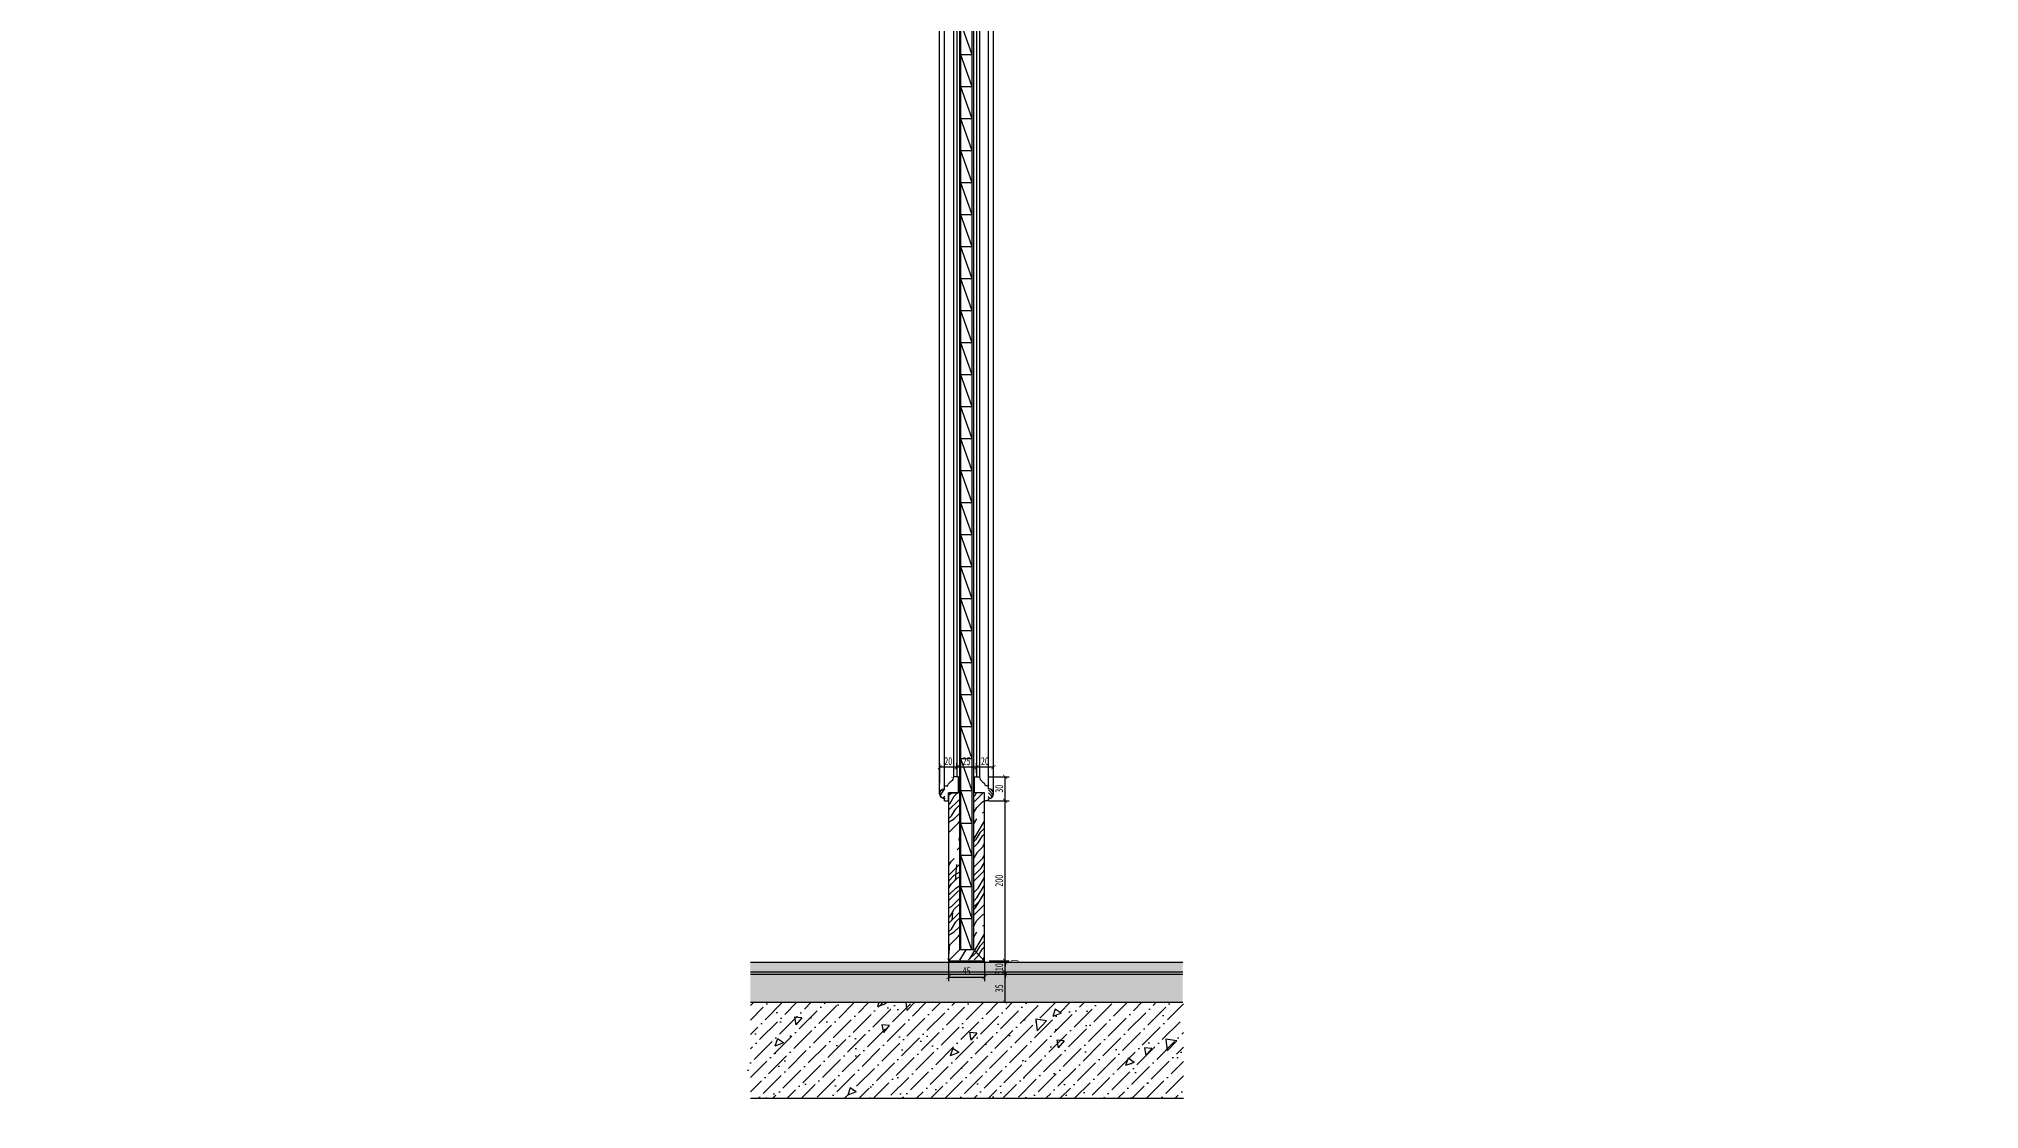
# Model space of a CAD drawing. Header units: millimetres. Extents: x 51249 to 2766742, y -599687 to -1280.
# Drawn here: x 62225 to 64649, y -128418 to -127080 of the extents above; entities that cross this region are included whole.
import ezdxf

# ---------------------------------------------------------------- set-up
doc = ezdxf.new("R2010")
doc.units = ezdxf.units.MM
doc.header["$LTSCALE"] = 10
doc.header["$PDMODE"] = 3
doc.linetypes.add('AUDIT_D_050706142524-0', pattern=[0])
for name, color, linetype in [('D-Detail(节点图层)', 134, 'Continuous'), ('D-节点填充', 250, 'Continuous'), ('D-造型粗线', 4, 'Continuous'), ('D-造型细线', 146, 'Continuous'), ('E-楼板、墙体', 6, 'Continuous'), ('E-立面轮廓线', 4, 'Continuous'), ('IDT-35Heavy', 100, 'Continuous'), ('IDT-HATCH', 250, 'AUDIT_D_050706142524-0'), ('W-尺寸', 5, 'Continuous'), ('填充', 8, 'Continuous')]:
    doc.layers.add(name, color=color, linetype=linetype)
doc.styles.add('DIM', font='SimSun.ttf', dxfattribs={"width": 0.7})
doc.dimstyles.new('25', dxfattribs={"dimscale": 25, "dimtxt": 2, "dimasz": 1, "dimexe": 1, "dimexo": 1, "dimgap": 0.5, "dimtad": 1, "dimdec": 0, "dimzin": 0, "dimdsep": 46, "dimtxsty": 'DIM', "dimblk": 'ARCHTICK', "dimcen": 0, "dimclrd": 5, "dimclre": 5, "dimclrt": 35, "dimadec": 0, "dimazin": 0, "dimtfac": 0.5, "dimtdec": 0, "dimtix": 1, "dimtmove": 2, "dimatfit": 2, "dimldrblk": 'A', "dimfxl": 0, "dimtolj": 1, "dimtzin": 0, "dimlwd": -1, "dimlwe": -1, "dimarcsym": 0})
doc.dimstyles.new('5', dxfattribs={"dimscale": 5, "dimtxt": 2, "dimasz": 1, "dimexe": 1, "dimexo": 1, "dimgap": 0.5, "dimtad": 1, "dimdec": 0, "dimrnd": 5, "dimzin": 0, "dimdsep": 46, "dimtxsty": 'DIM', "dimblk": 'ARCHTICK', "dimcen": 0, "dimclrd": 5, "dimclre": 5, "dimclrt": 35, "dimadec": 0, "dimazin": 0, "dimtfac": 0.5, "dimtdec": 0, "dimtix": 1, "dimtmove": 2, "dimatfit": 2, "dimldrblk": 'A', "dimfxl": 0, "dimtolj": 1, "dimtzin": 0, "dimlwd": -1, "dimlwe": -1, "dimarcsym": 0})

# ---------------------------------------------------------------- blocks, each defined once
blk = doc.blocks.new('mx11')
at = {"layer": 'IDT-HATCH'}
h = blk.add_hatch(dxfattribs=at)
h.set_pattern_fill('木纹02', color=8, scale=25, angle=45, style=0, pattern_type=2)
h.set_pattern_definition([(225, (-100996.08, -23599.03), (35.35534, -35.35534), [10, -15, 5, -20]), (225, (-101019.946, -23624.664), (35.35534, -35.35534), [10, -40]), (225, (-101014.643, -23622.897), (35.35534, -35.35534), [5, -45]), (225, (-100994.313, -23604.335), (35.35534, -35.35534), [2.5, -35, 2.5, -10]), (225, (-101004.92, -23618.477), (35.35534, -35.35534), [10, -15, 2.5, -22.5]), (225, (-100995.197, -23610.52), (35.35534, -35.35534), [7.5, -42.5]), (225, (-101003.15, -23620.245), (35.35534, -35.35534), [15, -35]), (225, (-100991.66, -23610.52), (35.35534, -35.35534), [10, -40]), (225, (-101004.92, -23625.55), (35.35534, -35.35534), [25, -25]), (225, (-100992.546, -23616.71), (35.35534, -35.35534), [5, -15, 10, -20]), (225, (-101016.41, -23642.34), (35.35534, -35.35534), [10, -40]), (225, (-101008.455, -23636.155), (35.35534, -35.35534), [5, -45]), (225, (-101000.5, -23629.97), (35.35534, -35.35534), [5, -45]), (225, (-100981.94, -23613.174), (35.35534, -35.35534), [10, -40]), (225, (-100998.733, -23631.735), (35.35534, -35.35534), [10, -40]), (225, (-100996.965, -23633.503), (35.35534, -35.35534), [10, -10, 10, -20]), (225, (-100988.126, -23628.2), (35.35534, -35.35534), [5, -25, 10, -10]), (225, (-100994.313, -23636.155), (35.35534, -35.35534), [15, -35]), (225, (-100992.546, -23637.923), (35.35534, -35.35534), [10, -40]), (225, (-100977.52, -23624.664), (35.35534, -35.35534), [15, -20, 5, -10]), (225, (-100975.75, -23626.43), (35.35534, -35.35534), [25, -25]), (225, (-100996.08, -23648.53), (35.35534, -35.35534), [5, -45]), (225, (-100984.59, -23638.807), (35.35534, -35.35534), [10, -40]), (225, (-100976.636, -23632.62), (35.35534, -35.35534), [5, -20, 5, -20]), (225, (-100972.216, -23629.97), (35.35534, -35.35534), [5, -15, 10, -20]), (225, (-100978.403, -23637.923), (35.35534, -35.35534), [5, -25, 5, -15]), (225, (-100984.59, -23645.88), (35.35534, -35.35534), [15, -35]), (225, (-100968.68, -23633.503), (35.35534, -35.35534), [10, -40]), (225, (-100985.475, -23652.065), (35.35534, -35.35534), [5, -45]), (225, (-100991.66, -23660.02), (35.35534, -35.35534), [5, -45]), (239.0362, (-101018.178, -23626.432), (-35.3553605, -35.3553154), [5.15, -201.005275]), (239.0362, (-101013.759, -23637.923), (-35.3553605, -35.3553154), [5.15, -201.005275]), (239.0362, (-100989.01, -23655.6), (-35.3553605, -35.3553154), [5.15, -201.005275]), (239.0362, (-100991.662, -23631.735), (-35.3553605, -35.3553154), [5.15, -201.005275]), (239.0362, (-100993.43, -23644.11), (-35.3553605, -35.3553154), [5.15, -201.005275]), (239.0362, (-100999.617, -23644.994), (-35.3553605, -35.3553154), [5.15, -201.005275]), (239.0362, (-100975.752, -23633.503), (-35.3553605, -35.3553154), [5.15, -201.005275]), (239.0362, (-100991.662, -23645.878), (-35.3553605, -35.3553154), [5.15, -201.005275]), (239.0362, (-101011.991, -23639.69), (-35.3553605, -35.3553154), [10.3, -195.855275]), (239.0362, (-101005.804, -23638.807), (-35.3553605, -35.3553154), [10.3, -195.855275]), (239.0362, (-101004.036, -23640.574), (-35.3553605, -35.3553154), [10.3, -195.855275]), (30.9638, (-101004.92, -23618.477), (35.3553154, 35.3553605), [5.15, -10.3, 5.15, -185.555275]), (30.9638, (-100992.546, -23616.71), (35.3553154, 35.3553605), [5.15, -201.005275]), (30.9638, (-100976.636, -23632.619), (35.3553154, 35.3553605), [10.3, -195.855275]), (59.0362, (-101019.946, -23624.664), (35.3553605, 35.3553154), [5.15, -201.005275]), (210.9638, (-101027.017, -23631.735), (-35.3553154, -35.3553605), [5.15, -201.005275]), (210.9638, (-101004.036, -23633.503), (-35.3553154, -35.3553605), [5.15, -201.005275]), (210.9638, (-101004.92, -23646.762), (-35.3553154, -35.3553605), [5.15, -201.005275]), (210.9638, (-100988.126, -23635.271), (-35.3553154, -35.3553605), [5.15, -201.005275]), (210.9638, (-100980.171, -23636.155), (-35.3553154, -35.3553605), [5.15, -201.005275]), (210.9638, (-100981.939, -23641.458), (-35.3553154, -35.3553605), [5.15, -201.005275]), (210.9638, (-100988.126, -23635.271), (-35.3553154, -35.3553605), [5.15, -201.005275]), (210.9638, (-100993.43, -23651.181), (-35.3553154, -35.3553605), [20.6, -185.555275]), (210.9638, (-100996.081, -23606.103), (-35.3553154, -35.3553605), [20.6, -185.555275]), (210.9638, (-100996.965, -23612.29), (-35.3553154, -35.3553605), [20.6, -185.555275]), (210.9638, (-100998.733, -23617.593), (-35.3553154, -35.3553605), [5.15, -10.3, 10.3, -180.405275]), (210.9638, (-100996.081, -23620.245), (-35.3553154, -35.3553605), [10.3, -10.3, 10.3, -175.255275]), (210.9638, (-100989.01, -23620.245), (-35.3553154, -35.3553605), [20.6, -185.555275]), (210.9638, (-100982.823, -23619.361), (-35.3553154, -35.3553605), [20.6, -185.555275]), (210.9638, (-100981.055, -23621.129), (-35.3553154, -35.3553605), [20.6, -185.555275]), (210.9638, (-100995.197, -23656.484), (-35.3553154, -35.3553605), [5.15, -201.005275]), (210.9638, (-100995.197, -23663.555), (-35.3553154, -35.3553605), [10.3, -195.855275]), (210.9638, (-100975.752, -23640.574), (-35.3553154, -35.3553605), [10.3, -195.855275]), (210.9638, (-101003.152, -23606.103), (-35.3553154, -35.3553605), [20.6, -185.555275]), (210.9638, (-100999.617, -23652.065), (-35.3553154, -35.3553605), [15.45, -190.705275]), (210.9638, (-101005.804, -23652.949), (-35.3553154, -35.3553605), [30.9, -175.255275])])
edge = h.paths.add_edge_path()
edge.add_line((0, 12.4), (0, 0))
edge = h.paths.add_edge_path()
edge.add_arc((-9, 9), 4.65, 87.4025, 138.6171, ccw=False)
edge = h.paths.add_edge_path()
edge.add_line((0, 0), (-20, 0))
edge = h.paths.add_edge_path(flags=16)
edge.add_line((-19.4, 8), (-20, 8))
edge = h.paths.add_edge_path()
edge.add_line((-20, 0), (-20, 8))
edge = h.paths.add_edge_path()
edge.add_arc((-19.5, 15.7), 7.68, 266.5985, 316.8556, ccw=False)
edge = h.paths.add_edge_path()
edge.add_arc((-66.5, 59.7), 72, 316.8556, 318.6171, ccw=False)
edge = h.paths.add_edge_path()
edge.add_line((10, 12.4), (0, 12.4))
edge = h.paths.add_edge_path()
edge.add_arc((1.2, 17.4), 6.25, 0, 180, ccw=False)
edge = h.paths.add_edge_path()
edge.add_line((-5, 17.4), (-8.8, 17.4))
edge = h.paths.add_edge_path()
edge.add_line((-8.8, 17.4), (-8.8, 13.6))
edge = h.paths.add_edge_path()
edge.add_line((10, 17.4), (10, 12.4))
edge = h.paths.add_edge_path()
edge.add_line((10, 17.4), (7.5, 17.4))
at = {"layer": 'IDT-35Heavy', "color": 4}
for p, q in [((-20, 0), (-20, 6.4)), ((0, 0), (-20, 0)), ((-5, 17.6), (-8.8, 17.6)), ((-8.8, 17.6), (-8.8, 13.6)), ((0, 12.6), (0, 0)), ((10, 12.6), (0, 12.6)), ((10, 17.6), (7.5, 17.6)), ((10, 17.6), (10, 12.6))]:
    blk.add_line(p, q, dxfattribs=at)
for centre, radius, start, end in [((-20.3, 14.7), 8.29, 272.2828, 320.4186), ((-95.1, 67.5), 99.8, 324.4029, 325.8996), ((-8.3, 8.5), 5.15, 94.9244, 143.5571), ((1.2, 17.4), 6.26, 2.3383, 177.6617)]:
    blk.add_arc(centre, radius, start, end, dxfattribs=at)
blk = doc.blocks.new('_ArchTick')
at = {"color": 0, "linetype": 'ByBlock', "const_width": 0.15}
blk.add_lwpolyline([(-0.5, -0.5), (0.5, 0.5)], dxfattribs=at)
blk = doc.blocks.new('*D105')
at = {"layer": 'Defpoints', "color": 0, "ltscale": 0.15}
for p in [(63383.9, -128249.3), (63432, -128249.3), (63383.9, -128284.3)]:
    blk.add_point(p, dxfattribs=at)
at = {"layer": 'W-尺寸', "color": 5, "ltscale": 0.15}
for p, q in [((63412, -128249.3), (63437, -128249.3)), ((63432, -128284.3), (63432, -128249.3)), ((63412, -128284.3), (63437, -128284.3))]:
    blk.add_line(p, q, dxfattribs=at)
at = {"layer": 'W-尺寸', "color": 5, "ltscale": 0.15, "xscale": 5, "yscale": 5, "zscale": 5}
for p, rotation in [((63432, -128249.3), 90), ((63432, -128284.3), 270)]:
    blk.add_blockref('_ArchTick', p, dxfattribs=dict(at, rotation=rotation))
at = {"layer": 'W-尺寸', "color": 35, "ltscale": 0.15, "insert": (63424.5, -128266.8), "char_height": 10, "attachment_point": 5, "rotation": 90, "style": 'DIM'}
blk.add_mtext('\\A1;35', dxfattribs=at)
blk = doc.blocks.new('A')
for p, q in [((-1.435, 1.148), (-1.09, 1.437)), ((-1.435, 1.148), (-0.369, 0)), ((-1.09, 1.437), (0, 0)), ((-0.369, 0), (-2.127, 0)), ((-1.435, -1.148), (-0.369, 0)), ((-1.09, -1.437), (0, 0)), ((-1.435, -1.148), (-1.09, -1.437))]:
    blk.add_line(p, q)
for points in [[(-1.435, 1.148), (-1.09, 1.437), (-0.369, 0), (0, 0)], [(-1.435, -1.148), (-1.09, -1.437), (-0.369, 0), (0, 0)]]:
    blk.add_solid(points)
blk = doc.blocks.new('*D106')
at = {"layer": 'Defpoints', "color": 0, "ltscale": 0.15}
for p in [(63383.9, -128249.3), (63412.5, -128246.3), (63432, -128246.3)]:
    blk.add_point(p, dxfattribs=at)
at = {"layer": 'W-尺寸', "color": 5, "ltscale": 0.15}
for p, q in [((63412, -128249.3), (63437, -128249.3)), ((63417.5, -128246.3), (63437, -128246.3)), ((63432, -128246.3), (63432, -128241.3)), ((63432, -128249.3), (63432, -128246.3)), ((63432, -128249.3), (63432, -128254.3))]:
    blk.add_line(p, q, dxfattribs=at)
at = {"layer": 'W-尺寸', "color": 5, "ltscale": 0.15, "xscale": 5, "yscale": 5, "zscale": 5}
for p, rotation in [((63432, -128246.3), 270), ((63432, -128249.3), 90)]:
    blk.add_blockref('_ArchTick', p, dxfattribs=dict(at, rotation=rotation))
at = {"layer": 'W-尺寸', "color": 35, "ltscale": 0.15, "insert": (63424.5, -128247.8), "char_height": 10, "attachment_point": 5, "rotation": 90, "style": 'DIM'}
blk.add_mtext('\\A1;5', dxfattribs=at)
blk = doc.blocks.new('*D107')
at = {"layer": 'Defpoints', "color": 0, "ltscale": 0.15}
for p in [(63398.1, -128234.3), (63412.5, -128246.3), (63432, -128234.3)]:
    blk.add_point(p, dxfattribs=at)
at = {"layer": 'W-尺寸', "color": 5, "ltscale": 0.15}
for p, q in [((63432, -128234.3), (63432, -128229.3)), ((63412, -128234.3), (63437, -128234.3)), ((63417.5, -128246.3), (63437, -128246.3)), ((63432, -128246.3), (63432, -128234.3)), ((63432, -128246.3), (63432, -128251.3))]:
    blk.add_line(p, q, dxfattribs=at)
at = {"layer": 'W-尺寸', "color": 5, "ltscale": 0.15, "xscale": 5, "yscale": 5, "zscale": 5}
for p, rotation in [((63432, -128234.3), 270), ((63432, -128246.3), 90)]:
    blk.add_blockref('_ArchTick', p, dxfattribs=dict(at, rotation=rotation))
at = {"layer": 'W-尺寸', "color": 35, "ltscale": 0.15, "insert": (63424.5, -128240.3), "char_height": 10, "attachment_point": 5, "rotation": 90, "style": 'DIM'}
blk.add_mtext('\\A1;10', dxfattribs=at)
blk = doc.blocks.new('*D108')
at = {"layer": 'Defpoints', "color": 0, "ltscale": 0.15}
for p in [(63401.1, -128232.3), (63432, -128232.3), (63398.1, -128234.3)]:
    blk.add_point(p, dxfattribs=at)
at = {"layer": 'W-尺寸', "color": 5, "ltscale": 0.15}
for p, q in [((63412, -128232.3), (63437, -128232.3)), ((63432, -128232.3), (63432, -128227.3)), ((63432, -128234.3), (63432, -128232.3)), ((63412, -128234.3), (63437, -128234.3)), ((63432, -128234.3), (63432, -128239.3))]:
    blk.add_line(p, q, dxfattribs=at)
at = {"layer": 'W-尺寸', "color": 5, "ltscale": 0.15, "xscale": 5, "yscale": 5, "zscale": 5}
for p, rotation in [((63432, -128232.3), 270), ((63432, -128234.3), 90)]:
    blk.add_blockref('_ArchTick', p, dxfattribs=dict(at, rotation=rotation))
at = {"layer": 'W-尺寸', "color": 35, "ltscale": 0.15, "insert": (63443.8, -128233.3), "char_height": 10, "attachment_point": 5, "rotation": 90, "style": 'DIM'}
blk.add_mtext('\\A1;0', dxfattribs=at)
blk = doc.blocks.new('*D109')
at = {"layer": 'Defpoints', "color": 0, "ltscale": 0.15}
for p in [(63406.3, -128032.3), (63432, -128032.3), (63401.1, -128232.3)]:
    blk.add_point(p, dxfattribs=at)
at = {"layer": 'W-尺寸', "color": 5, "ltscale": 0.15}
for p, q in [((63412, -128032.3), (63437, -128032.3)), ((63432, -128232.3), (63432, -128032.3)), ((63412, -128232.3), (63437, -128232.3))]:
    blk.add_line(p, q, dxfattribs=at)
at = {"layer": 'W-尺寸', "color": 5, "ltscale": 0.15, "xscale": 5, "yscale": 5, "zscale": 5}
for p, rotation in [((63432, -128032.3), 90), ((63432, -128232.3), 270)]:
    blk.add_blockref('_ArchTick', p, dxfattribs=dict(at, rotation=rotation))
at = {"layer": 'W-尺寸', "color": 35, "ltscale": 0.15, "insert": (63424.5, -128132.3), "char_height": 10, "attachment_point": 5, "rotation": 90, "style": 'DIM'}
blk.add_mtext('\\A1;200', dxfattribs=at)
blk = doc.blocks.new('*D110')
at = {"layer": 'Defpoints', "color": 0, "ltscale": 0.15}
for p in [(63396.9, -128002.3), (63432, -128002.3), (63406.3, -128032.3)]:
    blk.add_point(p, dxfattribs=at)
at = {"layer": 'W-尺寸', "color": 5, "ltscale": 0.15}
for p, q in [((63412, -128002.3), (63437, -128002.3)), ((63432, -128032.3), (63432, -128002.3)), ((63412, -128032.3), (63437, -128032.3))]:
    blk.add_line(p, q, dxfattribs=at)
at = {"layer": 'W-尺寸', "color": 5, "ltscale": 0.15, "xscale": 5, "yscale": 5, "zscale": 5}
for p, rotation in [((63432, -128002.3), 90), ((63432, -128032.3), 270)]:
    blk.add_blockref('_ArchTick', p, dxfattribs=dict(at, rotation=rotation))
at = {"layer": 'W-尺寸', "color": 35, "ltscale": 0.15, "insert": (63424.5, -128017.3), "char_height": 10, "attachment_point": 5, "rotation": 90, "style": 'DIM'}
blk.add_mtext('\\A1;30', dxfattribs=at)
blk = doc.blocks.new('*D111')
at = {"layer": 'Defpoints', "color": 0, "ltscale": 0.15}
for p in [(63361.3, -128205.5), (63406.3, -128205.5), (63406.3, -128252.7)]:
    blk.add_point(p, dxfattribs=at)
at = {"layer": 'W-尺寸', "color": 5, "ltscale": 0.15}
for p, q in [((63361.3, -128232.7), (63361.3, -128257.7)), ((63361.3, -128252.7), (63406.3, -128252.7)), ((63406.3, -128232.7), (63406.3, -128257.7))]:
    blk.add_line(p, q, dxfattribs=at)
at = {"layer": 'W-尺寸', "color": 5, "ltscale": 0.15, "xscale": 5, "yscale": 5, "zscale": 5, "rotation": 180}
blk.add_blockref('_ArchTick', (63361.3, -128252.7), dxfattribs=at)
at = {"layer": 'W-尺寸', "color": 5, "ltscale": 0.15, "xscale": 5, "yscale": 5, "zscale": 5}
blk.add_blockref('_ArchTick', (63406.3, -128252.7), dxfattribs=at)
at = {"layer": 'W-尺寸', "color": 35, "ltscale": 0.15, "insert": (63383.8, -128245.2), "char_height": 10, "attachment_point": 5, "style": 'DIM'}
blk.add_mtext('\\A1;45', dxfattribs=at)
blk = doc.blocks.new('*D112')
at = {"layer": 'Defpoints', "color": 0, "ltscale": 0.15}
for p in [(63396.1, -127990.4), (63396.1, -128002.3), (63417.3, -128023.6)]:
    blk.add_point(p, dxfattribs=at)
at = {"layer": 'W-尺寸', "color": 5, "ltscale": 0.15}
for p, q in [((63396.1, -127997.3), (63396.1, -127985.4)), ((63417.3, -128010.4), (63417.3, -127985.4)), ((63417.3, -127990.4), (63396.1, -127990.4))]:
    blk.add_line(p, q, dxfattribs=at)
at = {"layer": 'W-尺寸', "color": 5, "ltscale": 0.15, "xscale": 5, "yscale": 5, "zscale": 5, "rotation": 180}
blk.add_blockref('_ArchTick', (63396.1, -127990.4), dxfattribs=at)
at = {"layer": 'W-尺寸', "color": 5, "ltscale": 0.15, "xscale": 5, "yscale": 5, "zscale": 5}
blk.add_blockref('_ArchTick', (63417.3, -127990.4), dxfattribs=at)
at = {"layer": 'W-尺寸', "color": 35, "ltscale": 0.15, "insert": (63406.7, -127982.9), "char_height": 10, "attachment_point": 5, "style": 'DIM'}
blk.add_mtext('\\A1;20', dxfattribs=at)
blk = doc.blocks.new('*D113')
at = {"layer": 'Defpoints', "color": 0, "ltscale": 0.15}
for p in [(63371.5, -127990.4), (63371.5, -127998.4), (63396.1, -128002.3)]:
    blk.add_point(p, dxfattribs=at)
at = {"layer": 'W-尺寸', "color": 5, "ltscale": 0.15}
for p, q in [((63371.5, -127993.4), (63371.5, -127985.4)), ((63396.1, -127997.3), (63396.1, -127985.4)), ((63396.1, -127990.4), (63371.5, -127990.4))]:
    blk.add_line(p, q, dxfattribs=at)
at = {"layer": 'W-尺寸', "color": 5, "ltscale": 0.15, "xscale": 5, "yscale": 5, "zscale": 5, "rotation": 180}
blk.add_blockref('_ArchTick', (63371.5, -127990.4), dxfattribs=at)
at = {"layer": 'W-尺寸', "color": 5, "ltscale": 0.15, "xscale": 5, "yscale": 5, "zscale": 5}
blk.add_blockref('_ArchTick', (63396.1, -127990.4), dxfattribs=at)
at = {"layer": 'W-尺寸', "color": 35, "ltscale": 0.15, "insert": (63383.8, -127982.9), "char_height": 10, "attachment_point": 5, "style": 'DIM'}
blk.add_mtext('\\A1;25', dxfattribs=at)
blk = doc.blocks.new('*D114')
at = {"layer": 'Defpoints', "color": 0, "ltscale": 0.15}
for p in [(63350.3, -127990.4), (63371.5, -127998.4), (63350.3, -128023.6)]:
    blk.add_point(p, dxfattribs=at)
at = {"layer": 'W-尺寸', "color": 5, "ltscale": 0.15}
for p, q in [((63350.3, -128010.4), (63350.3, -127985.4)), ((63371.5, -127993.4), (63371.5, -127985.4)), ((63371.5, -127990.4), (63350.3, -127990.4))]:
    blk.add_line(p, q, dxfattribs=at)
at = {"layer": 'W-尺寸', "color": 5, "ltscale": 0.15, "xscale": 5, "yscale": 5, "zscale": 5, "rotation": 180}
blk.add_blockref('_ArchTick', (63350.3, -127990.4), dxfattribs=at)
at = {"layer": 'W-尺寸', "color": 5, "ltscale": 0.15, "xscale": 5, "yscale": 5, "zscale": 5}
blk.add_blockref('_ArchTick', (63371.5, -127990.4), dxfattribs=at)
at = {"layer": 'W-尺寸', "color": 35, "ltscale": 0.15, "insert": (63360.9, -127982.9), "char_height": 10, "attachment_point": 5, "style": 'DIM'}
blk.add_mtext('\\A1;20', dxfattribs=at)
blk = doc.blocks.new('*D1063')
at = {"layer": 'D-Detail(节点图层)', "color": 5, "ltscale": 0.15}
for p, q in [((2766617, -121582.1), (2766742, -121582.1)), ((2766717, -121582.1), (2766717, -599673.1)), ((2766698.3, -599673.1), (2766742, -599673.1))]:
    blk.add_line(p, q, dxfattribs=at)
at = {"layer": 'Defpoints', "color": 0, "ltscale": 0.15}
for p in [(55453.8, -121582.1), (2766673.3, -599673.1), (2766717, -599673.1)]:
    blk.add_point(p, dxfattribs=at)
at = {"layer": 'D-Detail(节点图层)', "color": 5, "ltscale": 0.15, "xscale": 25, "yscale": 25, "zscale": 25}
for p, rotation in [((2766717, -121582.1), 90), ((2766717, -599673.1), 270)]:
    blk.add_blockref('_ArchTick', p, dxfattribs=dict(at, rotation=rotation))
at = {"layer": 'D-Detail(节点图层)', "color": 35, "ltscale": 0.15, "insert": (2766679.5, -360627.6), "char_height": 50, "attachment_point": 5, "rotation": 90, "style": 'DIM'}
blk.add_mtext('\\A1;478091', dxfattribs=at)

msp = doc.modelspace()

# ---------------------------------------------------------------- hatches: boundary and pattern name
at = {"layer": 'D-节点填充', "ltscale": 0.15}
h = msp.add_hatch(dxfattribs=at)
h.set_pattern_fill('PANEL', color=256, scale=100, angle=-45, style=0, pattern_type=2)
h.set_pattern_definition([(85, (63361.27, -128231.66), (99.62, -8.716), [20, -30, 10, -40]), (45, (63412.54, -128183.93), (70.71, -70.71), [20, -80]), (45, (63409, -128194.53), (70.71, -70.71), [10, -90]), (45, (63371.88, -128235.19), (70.71, -70.71), [5, -70, 5, -20]), (45, (63400.17, -128213.98), (70.71, -70.71), [20, -30, 5, -45]), (45, (63384.26, -128233.43), (70.71, -70.71), [15, -85]), (45, (63403.7, -128217.52), (70.71, -70.71), [30, -70]), (45, (63384.26, -128240.5), (70.71, -70.71), [20, -80]), (45, (63414.31, -128213.98), (70.71, -70.71), [50, -50]), (45, (63396.63, -128238.73), (70.71, -70.71), [10, -30, 20, -40]), (45, (63447.9, -128191), (70.71, -70.71), [20, -80]), (45, (63435.52, -128206.91), (70.71, -70.71), [10, -90]), (45, (63423.15, -128222.82), (70.71, -70.71), [10, -90]), (45, (63389.56, -128259.94), (70.71, -70.71), [20, -80]), (45, (63426.68, -128226.35), (70.71, -70.71), [20, -80]), (45, (63430.22, -128229.89), (70.71, -70.71), [20, -20, 20, -40]), (45, (63419.61, -128247.57), (70.71, -70.71), [10, -50, 20, -20]), (45, (63435.52, -128235.19), (70.71, -70.71), [30, -70]), (45, (63439.06, -128238.73), (70.71, -70.71), [20, -80]), (45, (63412.54, -128268.78), (70.71, -70.71), [30, -40, 10, -20]), (45, (63416.08, -128272.32), (70.71, -70.71), [50, -50]), (45, (63460.27, -128231.66), (70.71, -70.71), [10, -90]), (45, (63440.82, -128254.64), (70.71, -70.71), [20, -80]), (45, (63428.45, -128270.55), (70.71, -70.71), [10, -40, 10, -40]), (45, (63423.15, -128279.39), (70.71, -70.71), [10, -30, 20, -40]), (45, (63439.06, -128267.01), (70.71, -70.71), [10, -50, 10, -30]), (45, (63454.97, -128254.64), (70.71, -70.71), [30, -70]), (45, (63430.22, -128286.46), (70.71, -70.71), [20, -80]), (45, (63467.34, -128252.87), (70.71, -70.71), [10, -90]), (45, (63483.25, -128240.5), (70.71, -70.71), [10, -90]), (30.964, (63416.076, -128187.463), (70.7107, 70.7107), [10.3, -402.01]), (30.964, (63439.057, -128196.302), (70.7107, 70.7107), [10.3, -402.01]), (30.964, (63474.412, -128245.8), (70.7107, 70.7107), [10.3, -402.01]), (30.964, (63426.682, -128240.496), (70.7107, 70.7107), [10.3, -402.01]), (30.964, (63451.43, -128236.96), (70.7107, 70.7107), [10.3, -402.01]), (30.964, (63453.199, -128224.587), (70.7107, 70.7107), [10.3, -402.01]), (30.964, (63430.218, -128272.316), (70.7107, 70.7107), [10.3, -402.01]), (30.964, (63454.966, -128240.496), (70.7107, 70.7107), [10.3, -402.01]), (30.964, (63442.592, -128199.838), (70.7107, 70.7107), [20.6, -391.71]), (30.964, (63440.824, -128212.212), (70.7107, 70.7107), [20.6, -391.71]), (30.964, (63444.36, -128215.748), (70.7107, 70.7107), [20.6, -391.71]), (239.036, (63400.166, -128213.98), (-70.7107, -70.7107), [10.3, -20.6, 10.3, -371.1106]), (239.036, (63396.63, -128238.729), (-70.7107, -70.7107), [10.3, -402.01]), (239.036, (63428.45, -128270.549), (-70.7107, -70.7107), [20.6, -391.71]), (210.964, (63412.54, -128183.928), (-70.7107, -70.7107), [10.3, -402.01]), (59.036, (63426.682, -128169.786), (70.7107, 70.7107), [10.3, -402.01]), (59.036, (63430.218, -128215.748), (70.7107, 70.7107), [10.3, -402.01]), (59.036, (63456.734, -128213.98), (70.7107, 70.7107), [10.3, -402.01]), (59.036, (63433.753, -128247.568), (70.7107, 70.7107), [10.3, -402.01]), (59.036, (63435.52, -128263.477), (70.7107, 70.7107), [10.3, -402.01]), (59.036, (63446.128, -128259.942), (70.7107, 70.7107), [10.3, -402.01]), (59.036, (63433.753, -128247.568), (70.7107, 70.7107), [10.3, -402.01]), (59.036, (63465.573, -128236.96), (70.7107, 70.7107), [41.2, -371.11]), (59.036, (63375.417, -128231.658), (70.7107, 70.7107), [41.2, -371.11]), (59.036, (63387.791, -128229.89), (70.7107, 70.7107), [41.2, -371.11]), (59.036, (63398.398, -128226.354), (70.7107, 70.7107), [10.3, -20.6, 20.6, -360.8106]), (59.036, (63403.701, -128231.658), (70.7107, 70.7107), [20.6, -20.6, 20.6, -350.5106]), (59.036, (63403.701, -128245.8), (70.7107, 70.7107), [41.2, -371.11]), (59.036, (63401.933, -128258.174), (70.7107, 70.7107), [41.2, -371.11]), (59.036, (63405.47, -128261.71), (70.7107, 70.7107), [41.2, -371.11]), (59.036, (63476.18, -128233.425), (70.7107, 70.7107), [10.3, -402.01]), (59.036, (63490.322, -128233.425), (70.7107, 70.7107), [20.6, -391.71]), (59.036, (63444.36, -128272.316), (70.7107, 70.7107), [20.6, -391.71]), (59.036, (63375.417, -128217.515), (70.7107, 70.7107), [41.2, -371.11]), (59.036, (63467.34, -128224.587), (70.7107, 70.7107), [30.9, -381.41]), (59.036, (63469.109, -128212.212), (70.7107, 70.7107), [61.8, -350.51])])
h.paths.add_polyline_path([(63406.3, -128022.3), (63406.3, -128231.3), (63405.3, -128231.3), (63392.8, -128218.8), (63392.8, -128022.3)])
h.paths.add_polyline_path([(63392.8, -128218.8), (63405.3, -128231.3), (63376.5, -128231.3), (63376.5, -128231.7), (63361.3, -128231.3), (63374.8, -128218.8), (63376.8, -128218.8), (63376.8, -128218.8), (63376.8, -128218.8)])
h.paths.add_polyline_path([(63374.8, -128022.5), (63374.8, -128218.8), (63361.3, -128231.3), (63361.3, -128122.3), (63361.3, -128122.3), (63361.3, -128079.8), (63361.3, -128022.3)])
h = msp.add_hatch(dxfattribs=at)
h.set_pattern_fill('PANEL', color=256, scale=100, angle=-45, style=0, pattern_type=2)
h.set_pattern_definition([(85, (63361.27, -128231.66), (99.62, -8.72), [20, -30, 10, -40]), (45, (63412.54, -128183.93), (70.71, -70.71), [20, -80]), (45, (63409, -128194.53), (70.71, -70.71), [10, -90]), (45, (63371.88, -128235.19), (70.71, -70.71), [5, -70, 5, -20]), (45, (63400.17, -128213.98), (70.71, -70.71), [20, -30, 5, -45]), (45, (63384.26, -128233.43), (70.71, -70.71), [15, -85]), (45, (63403.7, -128217.52), (70.71, -70.71), [30, -70]), (45, (63384.26, -128240.5), (70.71, -70.71), [20, -80]), (45, (63414.31, -128213.98), (70.71, -70.71), [50, -50]), (45, (63396.63, -128238.73), (70.71, -70.71), [10, -30, 20, -40]), (45, (63447.9, -128191), (70.71, -70.71), [20, -80]), (45, (63435.52, -128206.91), (70.71, -70.71), [10, -90]), (45, (63423.15, -128222.82), (70.71, -70.71), [10, -90]), (45, (63389.56, -128259.94), (70.71, -70.71), [20, -80]), (45, (63426.68, -128226.35), (70.71, -70.71), [20, -80]), (45, (63430.22, -128229.89), (70.71, -70.71), [20, -20, 20, -40]), (45, (63419.61, -128247.57), (70.71, -70.71), [10, -50, 20, -20]), (45, (63435.52, -128235.19), (70.71, -70.71), [30, -70]), (45, (63439.06, -128238.73), (70.71, -70.71), [20, -80]), (45, (63412.54, -128268.78), (70.71, -70.71), [30, -40, 10, -20]), (45, (63416.08, -128272.32), (70.71, -70.71), [50, -50]), (45, (63460.27, -128231.66), (70.71, -70.71), [10, -90]), (45, (63440.82, -128254.64), (70.71, -70.71), [20, -80]), (45, (63428.45, -128270.55), (70.71, -70.71), [10, -40, 10, -40]), (45, (63423.15, -128279.39), (70.71, -70.71), [10, -30, 20, -40]), (45, (63439.06, -128267.01), (70.71, -70.71), [10, -50, 10, -30]), (45, (63454.97, -128254.64), (70.71, -70.71), [30, -70]), (45, (63430.22, -128286.46), (70.71, -70.71), [20, -80]), (45, (63467.34, -128252.87), (70.71, -70.71), [10, -90]), (45, (63483.25, -128240.5), (70.71, -70.71), [10, -90]), (30.964, (63416.076, -128187.463), (70.711, 70.711), [10.3, -402.01]), (30.964, (63439.057, -128196.302), (70.7107, 70.7107), [10.3, -402.01]), (30.964, (63474.412, -128245.8), (70.7107, 70.7107), [10.3, -402.01]), (30.964, (63426.682, -128240.496), (70.7107, 70.7107), [10.3, -402.01]), (30.964, (63451.43, -128236.96), (70.7107, 70.7107), [10.3, -402.01]), (30.964, (63453.199, -128224.587), (70.7107, 70.7107), [10.3, -402.01]), (30.964, (63430.218, -128272.316), (70.7107, 70.7107), [10.3, -402.01]), (30.964, (63454.966, -128240.496), (70.7107, 70.7107), [10.3, -402.01]), (30.964, (63442.592, -128199.838), (70.7107, 70.7107), [20.6, -391.71]), (30.964, (63440.824, -128212.212), (70.7107, 70.7107), [20.6, -391.71]), (30.964, (63444.36, -128215.748), (70.7107, 70.7107), [20.6, -391.71]), (239.036, (63400.166, -128213.98), (-70.7107, -70.7107), [10.3, -20.6, 10.3, -371.111]), (239.036, (63396.63, -128238.729), (-70.7107, -70.7107), [10.3, -402.01]), (239.036, (63428.45, -128270.549), (-70.7107, -70.7107), [20.6, -391.71]), (210.964, (63412.54, -128183.928), (-70.711, -70.711), [10.3, -402.01]), (59.036, (63426.682, -128169.786), (70.711, 70.711), [10.3, -402.01]), (59.036, (63430.218, -128215.748), (70.7107, 70.7107), [10.3, -402.01]), (59.036, (63456.734, -128213.98), (70.7107, 70.7107), [10.3, -402.01]), (59.036, (63433.753, -128247.568), (70.7107, 70.7107), [10.3, -402.01]), (59.036, (63435.52, -128263.477), (70.7107, 70.7107), [10.3, -402.01]), (59.036, (63446.128, -128259.942), (70.7107, 70.7107), [10.3, -402.01]), (59.036, (63433.753, -128247.568), (70.7107, 70.7107), [10.3, -402.01]), (59.036, (63465.573, -128236.96), (70.7107, 70.7107), [41.2, -371.11]), (59.036, (63375.417, -128231.658), (70.7107, 70.7107), [41.2, -371.11]), (59.036, (63387.791, -128229.89), (70.7107, 70.7107), [41.2, -371.11]), (59.036, (63398.398, -128226.354), (70.7107, 70.7107), [10.3, -20.6, 20.6, -360.811]), (59.036, (63403.701, -128231.658), (70.7107, 70.7107), [20.6, -20.6, 20.6, -350.511]), (59.036, (63403.701, -128245.8), (70.7107, 70.7107), [41.2, -371.11]), (59.036, (63401.933, -128258.174), (70.7107, 70.7107), [41.2, -371.11]), (59.036, (63405.47, -128261.71), (70.7107, 70.7107), [41.2, -371.11]), (59.036, (63476.18, -128233.425), (70.7107, 70.7107), [10.3, -402.01]), (59.036, (63490.322, -128233.425), (70.7107, 70.7107), [20.6, -391.71]), (59.036, (63444.36, -128272.316), (70.7107, 70.7107), [20.6, -391.71]), (59.036, (63375.417, -128217.515), (70.7107, 70.7107), [41.2, -371.11]), (59.036, (63467.34, -128224.587), (70.7107, 70.7107), [30.9, -381.41]), (59.036, (63469.109, -128212.212), (70.7107, 70.7107), [61.8, -350.51])])
h.paths.add_polyline_path([(63361.3, -128231.3), (63361.3, -128122.3), (63361.3, -128122.3)])
h.paths.add_polyline_path([(63374.8, -128218.8), (63374.8, -128125.8), (63374.8, -128125.8), (63374.8, -128218.8)])
at = {"layer": 'D-节点填充'}
h = msp.add_hatch(dxfattribs=at)
h.set_pattern_fill('AR-CONC', color=256, scale=0.6, style=0)
h.set_pattern_definition([(230, (63463.415, -128103.31), (-109.31, 9.563), [11.43, -125.73]), (175, (63463.41, -128103.31), (21.146, -114.634), [9.144, -100.584]), (280.45, (63454.31, -128102.52), (-88.166, -105.07), [9.714, -106.854]), (226.184, (63463.41, -128133.8), (-162.647, 25.225), [17.145, -188.595]), (276.636, (63449.86, -128131.69), (-142.44, -148.455), [14.57, -160.28]), (171.184, (63463.41, -128133.8), (-142.44, -148.455), [13.716, -150.876]), (201, (63448.175, -128126.17), (-90.969, 61.36), [11.43, -125.73]), (146, (63448.17, -128126.17), (-37.08, -110.513), [9.144, -100.584]), (251.451, (63440.59, -128121.06), (-128.05, -49.154), [9.714, -106.854]), (217.5, (63463.415, -128103.314), (-1.853, -50.733), [0, -99.365, 0, -102.108, 0, -100.965]), (187.5, (63463.415, -128103.314), (-40.092, -60.1083), [0, -58.217, 0, -97.079, 0, -38.481]), (147.5, (63497.4, -128103.314), (-81.3544, 3.4372), [0, -38.1, 0, -118.872, 0, -157.734]), (137.5, (63512.64, -128103.314), (-88.878, -15.256), [0, -49.53, 0, -78.943, 0, -112.014])])
h.paths.add_polyline_path([(63110.1, -128284.3), (63110.1, -128404.3), (63654.8, -128404.3), (63654.8, -128284.3)])
h = msp.add_hatch(dxfattribs=at)
h.set_pattern_fill('ANSI36', color=256, scale=8, style=0)
h.set_pattern_definition([(225, (379946.372, -250518.566), (-6.7351921, -24.69570433), [31.75, -6.35, 0, -6.35])])
h.paths.add_polyline_path([(63113.8, -128284.3), (63113.8, -128404.3), (63654.8, -128404.3), (63654.8, -128284.3)])
at = {"layer": 'W-尺寸', "ltscale": 0.15}
h = msp.add_hatch(dxfattribs=at)
h.set_pattern_fill('木纹02', color=250, scale=6, style=0)
h.set_pattern_definition([(0, (0, 0), (0, 24), [4.8, -7.2, 2.4, -9.6]), (0, (16.8, 0.6), (0, 24), [4.8, -19.2]), (0, (14.4, 1.8), (0, 24), [2.4, -21.6]), (0, (1.2, 2.4), (0, 24), [1.2, -16.8, 1.2, -4.8]), (0, (9.6, 3.6), (0, 24), [4.8, -7.2, 1.2, -10.8]), (0, (3.6, 4.2), (0, 24), [3.6, -20.4]), (0, (9.6, 4.8), (0, 24), [7.2, -16.8]), (0, (2.4, 5.4), (0, 24), [4.8, -19.2]), (0, (12, 6), (0, 24), [12, -12]), (0, (4.8, 7.2), (0, 24), [2.4, -7.2, 4.8, -9.6]), (0, (21.6, 7.8), (0, 24), [4.8, -19.2]), (0, (16.8, 8.4), (0, 24), [2.4, -21.6]), (0, (12, 9), (0, 24), [2.4, -21.6]), (0, (0, 9.6), (0, 24), [4.8, -19.2]), (0, (12, 10.2), (0, 24), [4.8, -19.2]), (0, (12, 11.4), (0, 24), [4.8, -4.8, 4.8, -9.6]), (0, (7.2, 12.6), (0, 24), [2.4, -12, 4.8, -4.8]), (0, (12, 13.2), (0, 24), [7.2, -16.8]), (0, (12, 14.4), (0, 24), [4.8, -19.2]), (0, (2.4, 15), (0, 24), [7.2, -9.6, 2.4, -4.8]), (0, (2.4, 16.2), (0, 24), [12, -12]), (0, (16.8, 16.8), (0, 24), [2.4, -21.6]), (0, (9.6, 17.4), (0, 24), [4.8, -19.2]), (0, (4.8, 18), (0, 24), [2.4, -9.6, 2.4, -9.6]), (0, (2.4, 18.6), (0, 24), [2.4, -7.2, 4.8, -9.6]), (0, (7.2, 19.2), (0, 24), [2.4, -12, 2.4, -7.2]), (0, (12, 19.8), (0, 24), [7.2, -16.8]), (0, (2.4, 21), (0, 24), [4.8, -19.2]), (0, (14.4, 21.6), (0, 24), [2.4, -21.6]), (0, (19.2, 22.2), (0, 24), [2.4, -21.6]), (14.0362435, (16.8, 1.8), (24, -9e-10), [2.472, -96.4825326]), (14.0362435, (19.2, 7.2), (24, -9e-10), [2.472, -96.4825326]), (14.0362435, (16.8, 21.6), (24, -9e-10), [2.472, -96.4825326]), (14.0362435, (9.6, 12.6), (24, -9e-10), [2.472, -96.4825326]), (14.0362435, (14.4, 16.2), (24, -9e-10), [2.472, -96.4825326]), (14.0362435, (16.8, 14.4), (24, -9e-10), [2.472, -96.4825326]), (14.0362435, (4.8, 18.6), (24, -9e-10), [2.472, -96.4825326]), (14.0362435, (14.4, 17.4), (24, -9e-10), [2.472, -96.4825326]), (14.0362435, (19.2, 8.4), (24, -9e-10), [4.944, -94.0105326]), (14.0362435, (16.8, 10.2), (24, -9e-10), [4.944, -94.0105326]), (14.0362435, (16.8, 11.4), (24, -9e-10), [4.944, -94.0105326]), (165.9637565, (9.6, 3.6), (-24, -9e-10), [2.472, -4.944, 2.472, -89.0665326]), (165.9637565, (4.8, 7.2), (-24, -9e-10), [2.472, -96.4825326]), (165.9637565, (4.8, 18), (-24, -9e-10), [4.944, -94.0105326]), (194.0362435, (16.8, 0.6), (-24, 9e-10), [2.472, -96.4825326]), (345.9637565, (21.6, 0.6), (24, 9e-10), [2.472, -96.4825326]), (345.9637565, (14.4, 9), (24, 9e-10), [2.472, -96.4825326]), (345.9637565, (19.2, 13.2), (24, 9e-10), [2.472, -96.4825326]), (345.9637565, (9.6, 15), (24, 9e-10), [2.472, -96.4825326]), (345.9637565, (7.2, 18), (24, 9e-10), [2.472, -96.4825326]), (345.9637565, (9.6, 19.2), (24, 9e-10), [2.472, -96.4825326]), (345.9637565, (9.6, 15), (24, 9e-10), [2.472, -96.4825326]), (345.9637565, (16.8, 18.6), (24, 9e-10), [9.888, -89.0665326]), (345.9637565, (2.4, 2.4), (24, 9e-10), [9.888, -89.0665326]), (345.9637565, (4.8, 4.2), (24, 9e-10), [9.888, -89.0665326]), (345.9637565, (7.2, 5.4), (24, 9e-10), [2.472, -4.944, 4.944, -86.5945326]), (345.9637565, (7.2, 7.2), (24, 9e-10), [4.944, -4.944, 4.944, -84.1225326]), (345.9637565, (4.8, 9.6), (24, 9e-10), [9.888, -89.0665326]), (345.9637565, (2.4, 11.4), (24, 9e-10), [9.888, -89.0665326]), (345.9637565, (2.4, 12.6), (24, 9e-10), [9.888, -89.0665326]), (345.9637565, (19.2, 19.8), (24, 9e-10), [2.472, -96.4825326]), (345.9637675, (21.6, 22.2), (24, 4.6e-06), [4.944, -94.0105326]), (345.9637675, (7.2, 21), (24, 4.6e-06), [4.944, -94.0105326]), (345.9637575, (4.8, 0), (24, 4.2e-07), [9.888, -89.0665326]), (345.9637575, (19.2, 16.8), (24, 4.2e-07), [7.416, -91.5385326]), (345.9637575, (21.6, 15), (24, 4.2e-07), [14.832, -84.1225326])])
h.paths.add_polyline_path([(63113.8, -128234.3), (63653.9, -128234.3), (63653.9, -128246.3), (63113.8, -128246.3)])
h = msp.add_hatch(dxfattribs=at)
h.set_pattern_fill('HONEY', color=250, scale=0.5, style=0)
h.set_pattern_definition([(0, (2679.8505, -10), (1.190625, 0.6874075), [0.79375, -1.5875]), (120, (2679.8505, -10), (-1.1906248578, 0.6874077464), [0.79375, -1.5875]), (60, (2679.8505, -10), (1.422e-07, 1.3748152464), [-1.5875, 0.79375])])
h.paths.add_polyline_path([(63653.9, -128249.3), (63653.9, -128246.3), (63274.1, -128246.3), (63113.8, -128246.3), (63113.8, -128249.3), (63274.1, -128249.3)])
h = msp.add_hatch(dxfattribs=at)
h.set_pattern_fill('AR-SAND', color=250, scale=3, style=0)
h.set_pattern_definition([(37.5, (2336.161, 0), (-0.2400047, 7.34119856), [0, -5.7912, 0, -6.477, 0, -6.19125]), (7.5, (2336.161, 0), (6.74284925, 10.7523765), [0, -3.1242, 0, -5.2197, 0, -2.00025]), (327.5, (2331.475, 0), (11.86488555, 0.02155777), [0, -1.905, 0, -6.858, 0, -8.9535]), (317.5, (2331.475, 0), (11.4533468, 3.34393985), [0, -0.9525, 0, -4.4958, 0, -5.1435])])
h.paths.add_polyline_path([(63113.8, -128249.3), (63113.8, -128284.3), (63653.9, -128284.3), (63653.9, -128249.3)])

# ---------------------------------------------------------------- linework, layer by layer
at = {"layer": 'D-造型粗线', "ltscale": 0.15}
msp.add_lwpolyline([(63373.9, -128022.3), (63361.3, -128022.3), (63361.3, -128232.3), (63406.3, -128232.3), (63406.3, -128022.3), (63393.7, -128022.3)], dxfattribs=at)
at = {"layer": 'D-造型细线', "color": 3}
for p, q in [((63371.5, -125976.3), (63371.5, -128002.3)), ((63396.1, -125976.3), (63396.1, -128002.3))]:
    msp.add_line(p, q, dxfattribs=at)
at = {"layer": 'D-造型细线', "color": 44}
msp.add_line((63392.8, -128218.8), (63374.8, -128218.8), dxfattribs=at)
at = {"layer": 'D-造型细线'}
for p, q in [((63113.8, -128246.3), (63653.9, -128246.3)), ((63113.8, -128249.3), (63653.9, -128249.3))]:
    msp.add_line(p, q, dxfattribs=at)
at = {"layer": 'D-造型细线', "color": 44}
msp.add_lwpolyline([(63392.8, -128218.8), (63392.8, -125860.8), (63374.8, -125860.8), (63374.8, -128218.8)], dxfattribs=at)
at = {"layer": 'E-楼板、墙体'}
for p, q in [((63113.8, -128284.3), (63653.9, -128284.3)), ((63113.8, -128404.3), (63654.8, -128404.3))]:
    msp.add_line(p, q, dxfattribs=at)
at = {"layer": 'E-立面轮廓线'}
msp.add_line((63113.8, -128234.3), (63653.9, -128234.3), dxfattribs=at)
at = {"layer": 'IDT-HATCH'}
for p, q in [((63350, -128023.6), (63350, -125955.1)), ((63356.3, -128013.6), (63356.3, -125963.8)), ((63367.5, -125976.3), (63367.5, -128002.3)), ((63400.1, -125976.3), (63400.1, -128002.3)), ((63411.3, -128013.6), (63411.3, -125963.8)), ((63417.3, -128023.6), (63417.3, -125955.1))]:
    msp.add_line(p, q, dxfattribs=at)
at = {"layer": '填充', "linetype": 'ByBlock'}
for p, q in [((63376.8, -128218.8), (63376.8, -125860.8)), ((63390.8, -128218.8), (63390.8, -125860.8)), ((63390.8, -127099.8), (63376.8, -127059.8)), ((63390.8, -127099.8), (63376.8, -127099.8)), ((63390.8, -127139.8), (63376.8, -127099.8)), ((63390.8, -127139.8), (63376.8, -127139.8)), ((63390.8, -127179.8), (63376.8, -127139.8)), ((63390.8, -127219.8), (63376.8, -127179.8)), ((63390.8, -127179.8), (63376.8, -127179.8)), ((63390.8, -127219.8), (63376.8, -127219.8)), ((63390.8, -127259.8), (63376.8, -127219.8)), ((63390.8, -127259.8), (63376.8, -127259.8)), ((63390.8, -127299.8), (63376.8, -127259.8)), ((63390.8, -127299.8), (63376.8, -127299.8)), ((63390.8, -127339.8), (63376.8, -127299.8)), ((63390.8, -127379.8), (63376.8, -127339.8)), ((63390.8, -127339.8), (63376.8, -127339.8)), ((63390.8, -127379.8), (63376.8, -127379.8)), ((63390.8, -127419.8), (63376.8, -127379.8)), ((63390.8, -127419.8), (63376.8, -127419.8)), ((63390.8, -127459.8), (63376.8, -127419.8)), ((63390.8, -127499.8), (63376.8, -127459.8)), ((63390.8, -127459.8), (63376.8, -127459.8)), ((63390.8, -127499.8), (63376.8, -127499.8)), ((63390.8, -127539.8), (63376.8, -127499.8)), ((63390.8, -127539.8), (63376.8, -127539.8)), ((63390.8, -127579.8), (63376.8, -127539.8)), ((63390.8, -127579.8), (63376.8, -127579.8)), ((63390.8, -127619.8), (63376.8, -127579.8)), ((63390.8, -127659.8), (63376.8, -127619.8)), ((63390.8, -127619.8), (63376.8, -127619.8)), ((63390.8, -127659.8), (63376.8, -127659.8)), ((63390.8, -127699.8), (63376.8, -127659.8)), ((63390.8, -127699.8), (63376.8, -127699.8)), ((63390.8, -127739.8), (63376.8, -127699.8)), ((63390.8, -127779.8), (63376.8, -127739.8)), ((63390.8, -127739.8), (63376.8, -127739.8)), ((63390.8, -127779.8), (63376.8, -127779.8)), ((63390.8, -127819.8), (63376.8, -127779.8)), ((63390.8, -127779.8), (63376.8, -127779.8)), ((63390.8, -127819.8), (63376.8, -127819.8)), ((63390.8, -127859.8), (63376.8, -127819.8)), ((63390.8, -127859.8), (63376.8, -127859.8)), ((63390.8, -127899.8), (63376.8, -127859.8)), ((63390.8, -127939.8), (63376.8, -127899.8)), ((63390.8, -127899.8), (63376.8, -127899.8)), ((63390.8, -127939.8), (63376.8, -127939.8)), ((63390.8, -127979.8), (63376.8, -127939.8)), ((63390.8, -128019.8), (63376.8, -127979.8)), ((63390.8, -127979.8), (63376.8, -127979.8)), ((63390.8, -128019.8), (63376.8, -128019.8)), ((63390.8, -128019.8), (63376.8, -128019.8)), ((63390.8, -128060.8), (63376.8, -128019.8)), ((63390.8, -128100.8), (63376.8, -128060.8)), ((63390.8, -128060.8), (63376.8, -128060.8)), ((63390.8, -128100.8), (63376.8, -128100.8)), ((63390.4, -128139.8), (63376.8, -128100.8)), ((63390.8, -128179.8), (63376.8, -128139.8)), ((63390.8, -128139.8), (63376.8, -128139.8)), ((63390.8, -128179.8), (63376.8, -128179.8)), ((63390.4, -128218.8), (63376.8, -128179.8)), ((63374.8, -128218.8), (63361.3, -128232.3)), ((63406.3, -128232.3), (63392.8, -128218.8))]:
    msp.add_line(p, q, dxfattribs=at)

# ---------------------------------------------------------------- block references
at = {"layer": 'D-造型粗线', "xscale": -1, "rotation": 90}
msp.add_blockref('mx11', (63373.9, -128022.3), dxfattribs=at)
at = {"layer": 'D-造型粗线', "rotation": 270}
msp.add_blockref('mx11', (63393.7, -128022.3), dxfattribs=at)

# ---------------------------------------------------------------- dimensions: what is measured, and where the dimension line sits
at = {"layer": 'D-Detail(节点图层)', "color": 251, "ltscale": 0.15}
dim = msp.add_linear_dim(base=(2766717, -599673.1), p1=(55453.8, -121582.1), p2=(2766673.3, -599673.1), angle=90, dimstyle='25', dxfattribs=at)
dim.commit()
dim.dimension.update_dxf_attribs({"geometry": '*D1063', "text_midpoint": (2766679.5, -360627.6)})
at = {"layer": 'W-尺寸', "color": 1, "ltscale": 0.15}
for base, p1, p2, picture, middle in [((63350.3, -127990.4), (63371.5, -127998.4), (63350.3, -128023.6), '*D114', (63360.9, -127982.9)), ((63371.5, -127990.4), (63396.1, -128002.3), (63371.5, -127998.4), '*D113', (63383.8, -127982.9)), ((63396.1, -127990.4), (63417.3, -128023.6), (63396.1, -128002.3), '*D112', (63406.7, -127982.9)), ((63406.3, -128252.7), (63361.3, -128205.5), (63406.3, -128205.5), '*D111', (63383.8, -128245.2))]:
    dim = msp.add_linear_dim(base=base, p1=p1, p2=p2, dimstyle='5', dxfattribs=at)
    dim.commit()
    dim.dimension.update_dxf_attribs({"geometry": picture, "text_midpoint": middle})
for base, p1, p2, picture, middle in [((63432, -128002.3), (63406.3, -128032.3), (63396.9, -128002.3), '*D110', (63424.5, -128017.3)), ((63432, -128032.3), (63401.1, -128232.3), (63406.3, -128032.3), '*D109', (63424.5, -128132.3)), ((63432, -128234.3), (63412.5, -128246.3), (63398.1, -128234.3), '*D107', (63424.5, -128240.3)), ((63432, -128246.3), (63383.9, -128249.3), (63412.5, -128246.3), '*D106', (63424.5, -128247.8)), ((63432, -128249.3), (63383.9, -128284.3), (63383.9, -128249.3), '*D105', (63424.5, -128266.8))]:
    dim = msp.add_linear_dim(base=base, p1=p1, p2=p2, angle=90, dimstyle='5', dxfattribs=at)
    dim.commit()
    dim.dimension.update_dxf_attribs({"geometry": picture, "text_midpoint": middle})
dim = msp.add_linear_dim(base=(63432, -128232.3), p1=(63398.1, -128234.3), p2=(63401.1, -128232.3), angle=90, dimstyle='5', dxfattribs=at)
dim.commit()
dim.dimension.update_dxf_attribs({"geometry": '*D108', "text_midpoint": (63443.8, -128233.3), "dimtype": 160})

doc.saveas('drawing.dxf')
